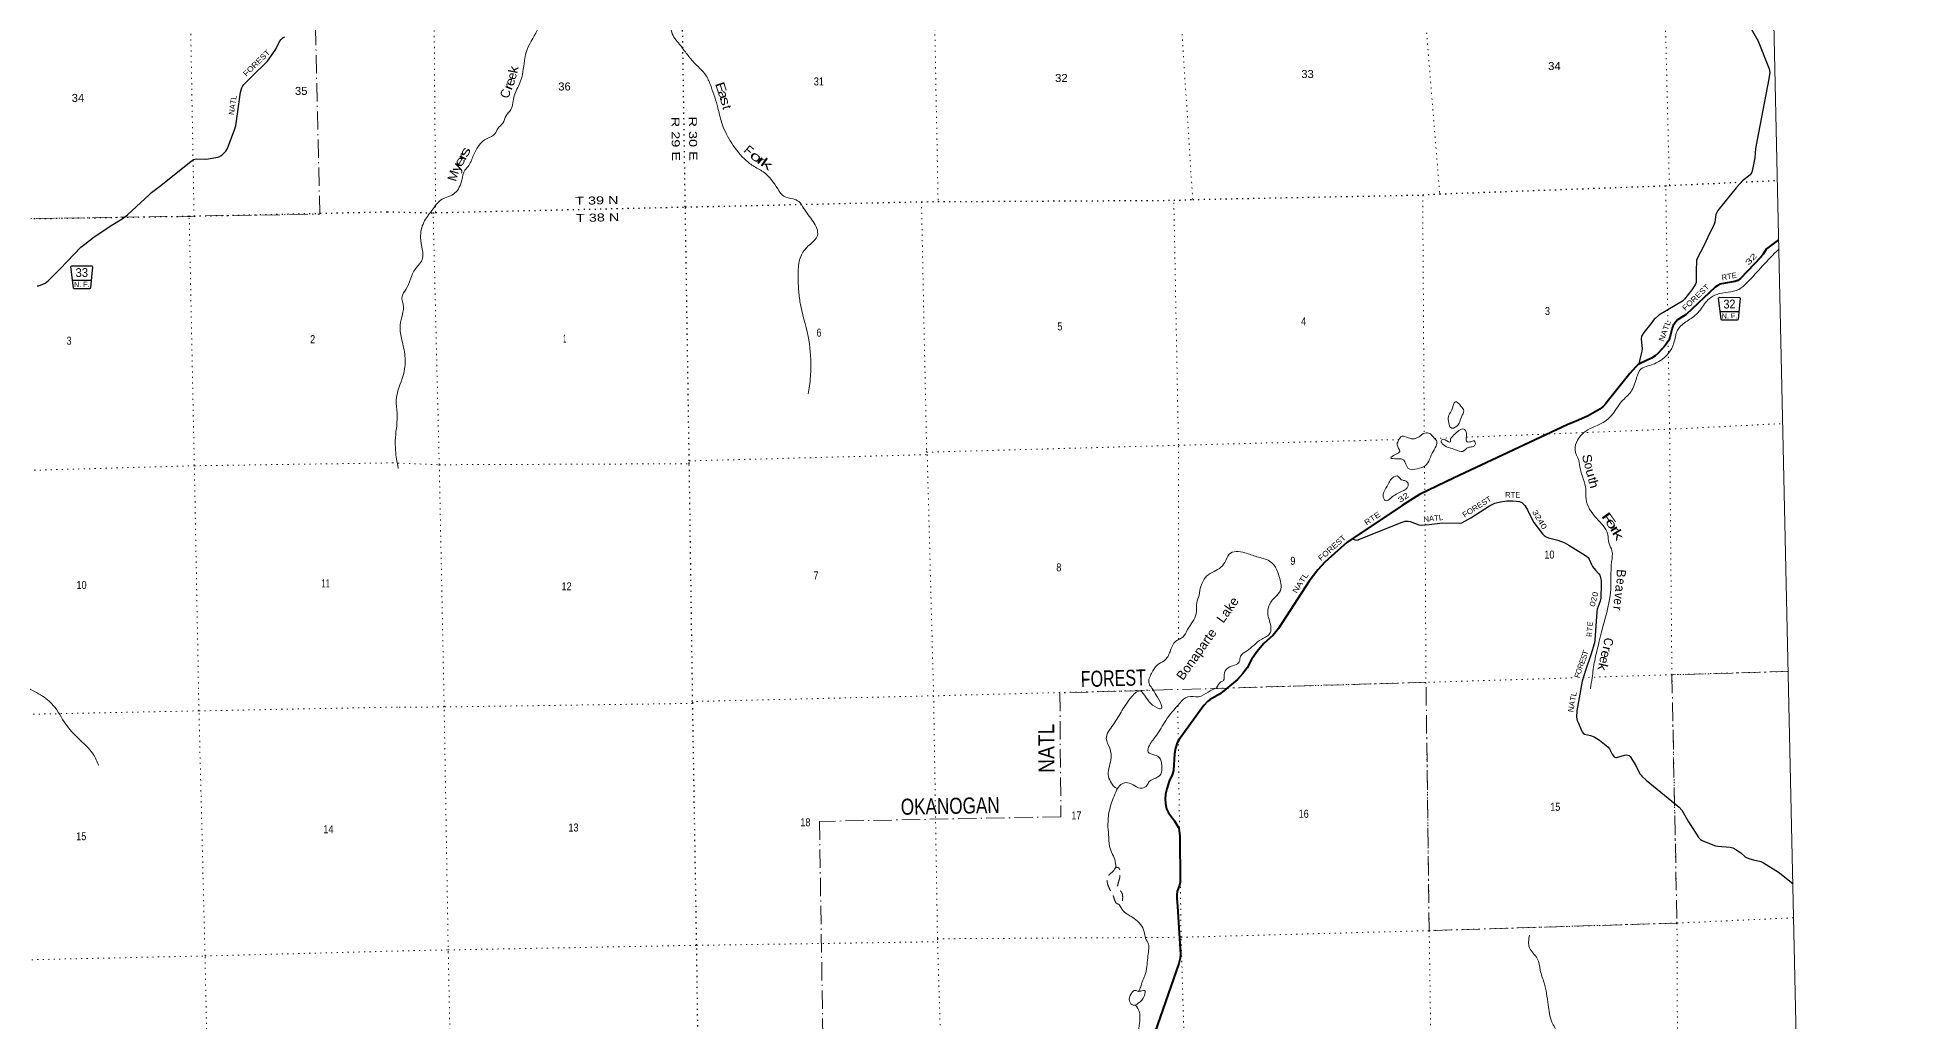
# Model space of a CAD drawing. Header units: feet. Extents: x 242557 to 489137, y 368785 to 557307.
# Drawn here: x 448421 to 489137, y 475169 to 496700 of the extents above; entities that cross this region are included whole.
import ezdxf
from ezdxf.enums import TextEntityAlignment as Align

# ---------------------------------------------------------------- set-up
doc = ezdxf.new("R2010")
doc.units = ezdxf.units.FT
doc.header["$LTSCALE"] = 80
for name, pattern in [('DOT_DASHED', [7.7, 5, -1.2, 0.3, -1.2]), ('DOTTED', [1.5, 0.3, -1.2]), ('MEDIUM_DASHED', [4.5, 3, -1.5])]:
    doc.linetypes.add(name, pattern=pattern)
for name, color, linetype, lineweight in [('26', 7, 'Continuous', 40), ('27', 7, 'Continuous', 25), ('29', 7, 'Continuous', 25), ('30', 7, 'Continuous', 35), ('39', 7, 'Continuous', 13), ('4', 7, 'Continuous', 13), ('41', 7, 'Continuous', 13), ('44', 7, 'DOT_DASHED', 13), ('6', 7, 'DOTTED', 25), ('7', 7, 'DOTTED', 13)]:
    doc.layers.add(name, color=color, linetype=linetype, lineweight=lineweight)

msp = doc.modelspace()

# ---------------------------------------------------------------- linework, layer by layer
at = {"layer": '26'}
for points in [[(486507.51, 492271.82), (486272.22, 492093.24), (486245.99, 492069.38), (486227.33, 492047.64), (486172.07, 491954.85), (486129.03, 491896.35), (485677.01, 491425.61), (485618.84, 491382.18), (485553.05, 491358.78), (485256.38, 491303.44), (485233.28, 491296.65), (485180.07, 491272.42), (485123.37, 491234.11), (484998.23, 491118.74), (484489.9, 490636.91), (484335.91, 490544.67), (484297.82, 490516.05), (484238.14, 490446.84), (484202.37, 490394.34), (484178.25, 490336.38), (484131.24, 490135.44), (484114.14, 490091.31), (484097.45, 490060.29), (484027.36, 489955.74), (483876.85, 489789.4), (483807.72, 489731), (483731.43, 489679.74), (483477.11, 489566.19), (483438.1, 489540.12), (483379.61, 489485.66), (483256.86, 489348.1), (482731.37, 488690.1), (482671.46, 488626.24), (482596.24, 488568.5), (482344.49, 488422.64), (482134.31, 488324), (481885.76, 488226.71), (479413.07, 487060.71)], [(479413.07, 487060.71), (478655.07, 486703.27), (478457.44, 486578.56), (478275.88, 486458.17), (477062.92, 485646.8), (476866.12, 485473.59), (476583.53, 485221.29), (476427.37, 485053.61), (476237.96, 484801.69), (475567.68, 483770.54), (475451.01, 483621.66), (475248.33, 483438.24), (475097.91, 483259.92), (474981.92, 483087.95), (474884.13, 482906.34), (474792.68, 482787.47), (474670.49, 482656.02), (474372.98, 482405.7), (474276.54, 482329.81), (474076.75, 482213.15), (474020.06, 482171.86), (473937.66, 482087.43), (473856.85, 481974.85), (473395.28, 481341.5), (473350.35, 481268.67), (473314.21, 481155.38), (473293.91, 481029.15), (473271.85, 480666.91), (473247.44, 480563.63), (473188.81, 480449.17), (473125.42, 480262.09), (473099.59, 480148.45), (473091.25, 480038.69), (473099.59, 479943.25), (473123.44, 479823.94), (473141.32, 479778.6), (473162.57, 479741.16), (473294.71, 479565.55), (473377.82, 479425.47), (473389.32, 479396.83), (473397.67, 479351.49), (473409.48, 479225.89), (473416.56, 478221.29), (473408.4, 478158.45), (473355.47, 478018.08), (473348.79, 477946.08), (473347.97, 477866.33), (473361, 477694.73), (473427.44, 476640.62), (473420.32, 476557.37), (473392.5, 476441.9), (472749.05, 474600.78)]]:
    msp.add_lwpolyline(points, dxfattribs=at)
at = {"layer": '27'}
for p, q in [((449196.68, 491388.77), (449601.75, 491388.77)), ((485235.37, 490700.26), (485640.44, 490700.26))]:
    msp.add_line(p, q, dxfattribs=at)
for points in [[(449242.53, 491198.22), (449223.55, 491200.33), (449212.31, 491220.02), (449156.78, 491680.68), (449162.4, 491691.93), (449176.46, 491700.37), (449617.86, 491698.96), (449624.89, 491694.74), (449631.92, 491679.27), (449584.82, 491225.65), (449575.68, 491206.66), (449565.15, 491197.51)], [(485281.22, 490509.71), (485262.24, 490511.82), (485251, 490531.51), (485195.47, 490992.17), (485201.09, 491003.42), (485215.15, 491011.86), (485656.55, 491010.45), (485663.58, 491006.23), (485670.61, 490990.76), (485623.51, 490537.14), (485614.37, 490518.15), (485603.84, 490509)]]:
    msp.add_lwpolyline(points, close=True, dxfattribs=at)
at = {"layer": '29'}
for points in [[(485621.26, 497385.53), (486061.84, 496617.23), (486302.61, 496008.26), (486315.02, 495926.69), (486295.61, 495791.65), (486006.31, 494267.63), (485988.39, 494062.79), (485967.32, 493950.9), (485926.86, 493769.11), (485912.65, 493735.95), (485886.51, 493693.48), (485721.86, 493562.76), (485582.11, 493404.54), (485178.93, 492911.75), (485137.13, 492821.87), (485110.8, 492653.17), (485093.73, 492587.29), (485008.89, 492433.49), (484862.68, 492121.37), (484733.96, 491876.77), (484715.03, 491827.04), (484709.4, 491766.56), (484708.42, 491637.1), (484708.29, 491386.34), (484705.56, 491334.41), (484686.63, 491287.04), (484612.24, 491174.94), (484449.94, 490974.41), (484403.92, 490925.52), (483891.37, 490623.89), (483808.46, 490552.32), (483787.22, 490533.89), (483712.33, 490429.89), (483559.16, 490240.9), (483507.93, 490162.06), (483499.76, 490103.49), (483509.8, 490020.9), (483520.9, 489893.86), (483517.4, 489835.22), (483498.47, 489745.22), (483450.8, 489554.44)], [(449084.69, 491800.44), (449377.72, 492107.23), (449462.46, 492177.7), (449663.9, 492331.17), (450074.77, 492608.05), (450276.63, 492731.89), (450393.54, 492816.4), (450874.88, 493262.59), (450920.39, 493307.4), (451127.04, 493459.58), (451749.25, 493959), (451838.7, 494022.63), (451867.1, 494035.66), (451899.84, 494040.75), (452108.34, 494032.5), (452160.58, 494038.03), (452371.22, 494080.66), (452411.46, 494094.87), (452430.4, 494105.53), (452437.5, 494107.9), (452456.43, 494123.29), (452546.37, 494210.92), (452582.56, 494264), (452744.39, 494700.17), (452761.74, 494760.37), (452866.77, 495497.9), (452899.02, 495594.02), (452920.32, 495639.03), (452939.29, 495665.22), (453104.84, 495834.29), (453459.95, 496179.01), (453495.93, 496224.14), (453636.54, 496441.31), (453722.66, 496610.04), (453754.98, 496652), (453791.3, 496683.46), (453833.9, 496711.88)], [(448420.44, 491263.54), (448454.22, 491265.9), (448489.72, 491275.37), (448591.49, 491325.11), (448659.71, 491369.21), (448917.12, 491625), (449084.69, 491800.44)], [(477183.23, 485727.28), (477272.07, 485701.38), (477316.28, 485707.12), (477402.47, 485742.01), (478251.22, 486087.02), (478343.49, 486114.48), (478405.03, 486119.22), (478446.68, 486111.56), (478641.71, 486038.69), (478697.23, 486028.68), (478866.68, 486042.27), (479098.51, 486075.41), (479162.92, 486078.16), (479538.74, 486073.04), (479581.19, 486081.62), (479776.62, 486193.11), (480188.77, 486455.21), (480258.28, 486491.08), (480303.25, 486507.66), (480423.23, 486539.66), (480565.97, 486564.5), (480695.52, 486562.64), (480840.52, 486543.18), (480890.23, 486524.23), (480915.21, 486503.03), (480956.5, 486460.29), (481019.58, 486362.84), (481113.17, 486165.68), (481157.68, 486088.45), (481344.67, 485838.59), (481380.17, 485803.06), (481423.55, 485775.34), (481472.48, 485755.69), (481679.96, 485700.75), (481818.05, 485650.31), (481922.96, 485595.39), (482224.66, 485400.93), (482310.35, 485351.89), (482341.73, 485321.81), (482364.79, 485285.57), (482414.03, 485170.47), (482440.53, 485124.52), (482501.81, 485047.94), (482578.59, 484963.47), (482596.74, 484932.68), (482608.58, 484904.26), (482625.14, 484821.37), (482630.54, 484732.6), (482617.09, 484434.87), (482602.89, 484368.55), (482542.32, 484191.38), (482531.46, 484136.88), (482516.24, 483926.07), (482491.38, 483524.87), (482478.42, 483453.63), (482404.31, 483190.4), (482283.05, 482848.76), (482209.65, 482619.89), (482094.98, 481969.84), (482090.84, 481833.44), (482104.45, 481759.05), (482130.39, 481699.23), (482194.39, 481538.79), (482213.33, 481506.83), (482237, 481478.4), (482265.38, 481460.95), (482393.42, 481430.72), (482473.68, 481400.25), (482591.99, 481323.92), (482775.26, 481180.22), (482809.78, 481140.91), (482869.92, 481023.53), (482909.19, 480965.65), (482937.59, 480946.7), (482960.59, 480949.63), (483137.26, 480999.84), (483174.27, 481003.54), (483207.41, 481001.17), (483240.55, 480991.7), (483265.25, 480971.64), (483383.08, 480775.26), (483472.25, 480594.13), (483500.91, 480559.47), (483517.47, 480540.52), (483613.06, 480451.08), (484330.29, 479863.63), (484390.84, 479798.03), (484449.47, 479695.6), (484540.08, 479538.79), (484564.26, 479500.89)], [(484564.26, 479500.89), (484762.57, 479190.09), (484797.96, 479153.84), (484836.75, 479129.81), (484999.99, 479064.33), (485129.32, 479016.48), (485179.18, 479007.45), (485451.21, 478985.69), (485507.49, 478969.56), (485569.55, 478935.95), (485679.71, 478865.95), (485780.21, 478778.45), (485821.83, 478753.27), (485881.98, 478728.71), (485958.28, 478709.16), (486118.67, 478671.87), (486175.99, 478647.47), (486509.2, 478439.77), (486565.91, 478397.22), (486716.55, 478272.13), (486817.38, 478194.97)]]:
    msp.add_lwpolyline(points, dxfattribs=at)
at = {"layer": '39'}
for points in [[(462209.06, 500142.31), (461780.04, 500028), (461639.9, 499915.08), (461496.27, 499755.59), (461354.09, 499644.66), (461203.35, 499400.12), (460947.05, 499198.84), (460506.32, 498871.97), (460253.57, 498713.22), (460143.49, 498622.9), (459924.66, 498324.96), (459660.77, 497905.1), (459506.36, 497452.14), (459353.68, 496847.48), (459112.69, 496369.23), (459076.37, 496188.75), (458978.91, 495702.08), (458854.85, 495421.43), (458779.55, 495117.09), (458676.03, 494982.35), (458601.15, 494817.6), (458499.33, 494711.2), (458432.04, 494589.03), (458259.45, 494487.86), (457950.83, 494091.75), (457844.23, 493874.03), (457776.43, 493796.35), (457706.28, 493570.97), (457557.93, 493294.09), (457419.42, 493215.58), (457276.65, 493157.25), (457051.2, 492907.78), (456876.34, 492652.83), (456805.4, 492320.22), (456842.76, 492057.67), (456851.04, 491863.56), (456692.04, 491635.1), (456483.1, 491179.48), (456401.93, 491034.89), (456430.95, 490794.49), (456392.91, 490587.69), (456357.34, 490342.49), (456403.2, 490043.63), (456467.98, 489680.25), (456423.83, 489301.42), (456272.46, 488759.49), (456293.84, 488480.57), (456255.57, 487941.99), (456258.82, 487658.81), (456279.02, 487483.04), (456317.82, 487271.08)], [(462208.64, 500142.2), (461988.64, 499807.93), (461837.66, 499583.61), (461822.87, 499288.08), (461918.46, 498880.56), (461971.98, 498618.2), (461964.71, 498195.3), (462006.06, 497584.84), (462184.66, 497162.12), (462259.41, 496987), (462297.81, 496809.43), (462468.54, 496544.4), (462597.73, 496378.02), (462757.65, 496175.58), (463054.3, 495853.38), (463157.92, 495626), (463306.76, 495156.4), (463389.19, 494839.76), (463577.66, 494437.38), (463887.29, 494040.48), (464076.92, 493888.97), (464298.67, 493756.05), (464620.16, 493381.54), (464749.28, 493221.23), (464956.03, 493162.98), (465077.91, 493105.75), (465182.58, 492963.35), (465392.04, 492668.44), (465486.43, 492366.1), (465303.02, 492151.52), (465135.7, 491943.2), (465066.55, 491630.84), (465071.35, 491212.13), (465103.02, 490917.14), (465283.45, 490158.62), (465341.68, 489485.64), (465312.03, 489076.64), (465279.73, 488898.24)], [(486511.92, 492064.88), (486154.47, 491697.82), (485823.26, 491333.81), (485637.06, 491185.96), (485155.46, 491075.07), (484988.84, 490982.07), (484801.69, 490741.14), (484679.92, 490612.25), (484449.42, 490451.74), (484295.69, 490292.13), (484218.15, 490005.96), (483923.47, 489628.23), (483656.1, 489511.78), (483505.29, 489449.31), (483402.47, 489253.88), (483280.68, 488951.02), (483075.09, 488732.13), (482850.32, 488424), (482543.68, 488207.96), (482386.84, 488143.39), (482208.49, 488015.86), (482112.96, 487889.3), (482056.77, 487680.27), (482138.24, 487446.56), (482170.59, 487268.92), (482290.98, 486813.14), (482297.41, 486604.84), (482526.53, 486180.69), (482768.85, 485839.64), (482801.59, 485627.61), (482864.03, 485468.53), (482856.64, 485231.75), (482830.17, 484545.64), (482633.81, 483697.7), (482577.95, 483460.34), (482485.51, 483064.76), (482429.17, 482691.86), (482393.53, 482452.73)], [(440374.44, 490381.95), (440630.29, 490304.67), (440863.1, 490141.45), (441056.24, 490063.79), (441252.27, 490016.62), (441585.08, 489830.9), (441901.74, 489697.22), (442102.23, 489532.76), (442366.09, 489032.53), (442421.22, 488700.49), (442642.74, 488461.91), (443004.99, 488246.94), (443257.12, 488001.43), (443507.18, 487810.52), (443815.44, 487631.96), (444259.57, 487251.23), (444571.61, 487114.13), (445006.95, 486839.19), (445087.92, 486625.6), (445153.77, 486277.77), (445238.61, 485803.09), (445435.92, 485668.89), (445744.85, 485419.48), (445918.22, 485223.6), (446128.31, 484966.35), (446253.36, 484817.23), (446299.52, 484401.82), (446542.13, 484247.08), (446821.62, 484239.56), (446954.35, 484048.2), (447165.56, 483655.31), (447406.57, 483383.05), (447660.07, 483261.12), (447842.44, 483041.29), (448149.33, 482526.51), (448495.19, 482316.99), (448773.05, 482086.64), (449043.46, 481679.82), (449316.32, 481368.27), (449645.19, 481020.39), (449768.03, 480769.93)], [(479394.6, 488148.51), (479522.66, 488257.24), (479569.56, 488395.36), (479624.57, 488531.56), (479558.74, 488633.95), (479438.44, 488729.64), (479396.81, 488660.36), (479345.89, 488520.17), (479286.61, 488404.16), (479296.29, 488264.69), (479335.85, 488161.98), (479394.6, 488148.51)], [(478737.25, 488035.55), (478544.62, 487919.99), (478402.96, 487940.57), (478275.3, 487973.45), (478187.62, 487867.22), (478164.33, 487784), (478220.5, 487643.05), (478126.34, 487573.16), (478024.13, 487501.15), (478163.77, 487480.54), (478311.61, 487449.92), (478402.49, 487277.01), (478606.73, 487261.22), (478783.71, 487332.09), (478949.87, 487641.55), (479028.91, 487796.23), (479027.98, 487877.14)], [(478737.25, 488035.55), (478854.35, 488043), (478937.94, 487977.23), (479027.98, 487877.14)], [(479335.36, 487916.42), (479438.34, 488033.72), (479641.38, 488123.1), (479681.13, 488004.22), (479674.35, 487890.85), (479697.06, 487848.63), (479751.6, 487849.28), (479797.92, 487861.96), (479850.33, 487872.7), (479867.58, 487777.82), (479809.39, 487742.74), (479716.61, 487729.5), (479600.41, 487643.17), (479440.38, 487679.71), (479168.35, 487793.84), (479129.15, 487864.18), (479140.95, 487892.64), (479217.66, 487897.59), (479329.35, 487848.34), (479333.04, 487878.72), (479335.39, 487916.87)], [(478251.82, 487020.89), (478166, 487104.85), (478029.49, 487028.38), (477972.05, 486928.58), (477873.08, 486749.38), (477870.64, 486609.77), (477909.54, 486565.72), (478026.08, 486621.72), (478262.82, 486766.12), (478406.88, 486889.21), (478393.9, 486963.9), (478326.77, 487003.57), (478251.82, 487020.89)], [(474214.85, 482469.42), (474312.33, 482602.07), (474368.5, 482637.12), (474381.32, 482752.59), (474470.41, 482911.43), (474713.36, 483043.78), (474742.24, 483167.52), (474872.34, 483274.26), (475034.46, 483407.67), (475202.71, 483535.08), (475389.03, 483672.82), (475399.36, 483828.72), (475335.51, 484111.19), (475403.5, 484348.68), (475624.44, 484638.56), (475614.55, 484796.24), (475375.04, 485244.54), (475097.17, 485338.36), (474833.51, 485426.29), (474488.4, 485393.89), (474393.52, 485210.7), (474121.25, 484993.04), (473962.96, 484877.88), (473903.68, 484761.87), (473868.13, 484690.64), (473833.95, 484500.08), (473783.33, 484333.59), (473767.93, 484090.65), (473581.99, 483744.54), (473476.78, 483581.46), (473328.27, 483494.74), (473197.59, 483262.57), (473072.59, 483062.84), (472914.07, 482967.91), (472794.91, 482788.47), (472738.9, 482563.26), (472802.64, 482466.9), (472891.29, 482312.18), (473006.81, 482105.17), (473007.78, 482020.22), (472918.73, 482033.33), (472620.27, 482337.3), (472554.91, 482399.24), (472362.33, 482279.63), (472149.59, 481979.74), (471953.19, 481663.85), (471803.1, 481362.67), (471878.28, 481149.12), (471903.45, 480892.49), (471848.95, 480535.8), (471919.33, 480388.95), (471982.93, 480304.73), (472043.61, 480267.29)], [(472045.92, 480273.11), (472149.81, 480375.49), (472266.74, 480397.1), (472587.33, 480277.48), (472693.73, 480337.41), (472743.25, 480422.96), (472843.63, 480478.76), (472998, 480583.76), (473016.02, 480774.14), (472963.52, 480947.5), (472865.93, 481000.97), (472719.69, 481068.02), (472746.3, 481213.99), (472899.39, 481430.24), (473103.75, 481756.34), (473408.53, 482134.19), (473586.72, 482275.89), (473823.09, 482276.65), (474030.03, 482378.23), (474214.85, 482469.42)], [(472045.92, 480273.11), (471910.43, 479931.64), (471845.32, 479619.33), (471844.21, 479364.42), (471860.76, 479154.22), (471870.42, 479016.77), (471987, 478716.72), (472013.19, 478547.09)], [(472084.21, 477732.13), (472175.68, 477592.12), (472411.91, 477429.03), (472633.49, 477134.26), (472661.33, 476997.02), (472729.48, 476868.36), (472729.04, 476730.79), (472710.77, 476562.66), (472688.64, 476378.3), (472646.51, 476175.5), (472591.44, 476045.38), (472558.35, 475935.75), (472507.03, 475829.94)], [(481059.32, 477059.79), (481058.39, 476788.7), (481230.79, 476554.04), (481294.34, 476297.87), (481378.33, 476021.71), (481466.63, 475545.32), (481551.84, 475161.95), (481661.81, 474910.37), (481697.91, 474757.05), (481926.83, 474527.11), (482105.25, 474296.57), (482406.43, 473931.94), (482452.54, 473434.82), (482469.69, 472996.03), (482839.6, 472804.16), (482988.05, 472720.95), (483247.48, 472473.16), (483493.86, 472306.14), (483528.76, 472081.99), (483565.93, 472011.63), (483777.97, 471844.2), (483868.87, 471493.27), (483954.48, 471251.52), (484180.38, 471108.53), (484452.89, 470953.95), (484563.25, 470667.98), (484762.72, 470362.84), (484993.59, 469610.98), (484993.03, 468955.52), (484976.87, 468427.32), (484985.87, 467818.5), (485202.14, 467634.94), (485396.72, 467580.59), (485578.97, 467544.31), (485897.65, 467238.55), (486223.79, 466987.5), (486568.79, 466678.01), (486911.37, 466402.88), (487007.38, 466310.95), (487082.91, 466150.8)], [(472507.91, 475830.12), (472415.85, 475853.14), (472350.02, 475779.54), (472311.43, 475621.29), (472391.26, 475531.19), (472503.9, 475575.01), (472637.32, 475744.49), (472642.12, 475853.79), (472581.61, 475844.99), (472507.03, 475829.94)], [(470680.67, 471950.48), (470682.95, 472104.26), (470764.54, 472212.44), (470941.33, 472299.5), (471115.9, 472580.73), (471296.6, 472679.97), (471451.03, 472778.9), (471472.63, 473009.78), (471567.85, 473162.63), (471708.75, 473208.8), (471837.48, 473258.88), (471878, 473425.24), (471859.1, 473663.73), (471901.78, 473817.99), (472046.02, 473924.89), (472135.69, 474033.17), (472174.7, 474155.01), (472277.08, 474212.86), (472390.71, 474345.7), (472495.58, 474539.12), (472500.85, 474783.97), (472539.91, 475253.77), (472530.43, 475375.04), (472443.35, 475534.66)]]:
    msp.add_spline(points, degree=3, dxfattribs=at)
at = {"layer": '39', "linetype": 'MEDIUM_DASHED'}
msp.add_spline([(472013.04, 478548.07), (471955.54, 478465.49), (471831.8, 478332.53), (471860.66, 478106.3), (471968.24, 477887.06), (472052.71, 477744.42), (472111.29, 477745.11), (472162.17, 477889.35), (472134.56, 478006.36), (472060.98, 478080.34), (472075.33, 478238.3), (472105.35, 478438.94), (472076, 478531.65), (472012.84, 478549.33)], degree=3, dxfattribs=at)
at = {"layer": '4'}
msp.add_lwpolyline([(485083.98, 556942.67), (489136.84, 372822.34), (458570.27, 372170.54), (428006.14, 371560.78), (397437.89, 370993.07), (366865.59, 370467.41), (336295.9, 369983.81), (305725.57, 369542.24), (275154.65, 369142.74), (244583.23, 368785.28), (242556.67, 552939.07)], dxfattribs=at)
msp.add_lwpolyline([(485083.98, 556942.67), (489136.84, 372822.34), (458570.27, 372170.54), (428006.14, 371560.78), (397437.89, 370993.07), (366865.59, 370467.41), (336295.9, 369983.81), (305725.57, 369542.24), (275154.65, 369142.74), (244583.23, 368785.28), (242556.67, 552939.07)], dxfattribs=at)
at = {"layer": '44'}
for points in [[(425877.77, 481897.64), (427943.33, 481957.02), (427885.55, 484637.82), (430542.71, 484743.12), (430589.52, 484185.85), (435986.62, 484243.47), (435951.58, 487525.06), (446603.98, 487638.79), (446549.89, 492704.51), (454601.64, 492831.78), (454477.09, 498172.14), (455969.68, 498193.37)], [(486715.31, 482831.71), (484174.63, 482757.48), (484285.62, 477327.45), (478866.62, 477161.1), (478795.98, 482591.82), (470789.25, 482360.56), (470809.32, 479652.01), (465530.45, 479550.74), (465766.77, 464384.07)]]:
    msp.add_lwpolyline(points, dxfattribs=at)
at = {"layer": '6'}
for points in [[(463068.43, 464327.46), (463027.34, 466151.14), (462924.56, 471411.79), (462917.85, 471468.36), (462844.1, 476840.62), (462757.13, 482131.8), (462756.67, 482172.26), (462682.86, 487372.56), (462682.15, 487435.26), (462596.22, 492987.43), (462516.59, 498167.43), (462534.72, 498277.31), (462403.77, 503694.87), (462265.2, 508985.57), (462232.99, 510370.88)], [(456079.26, 492883.03), (457080.07, 492857.54), (457134.54, 492864.25), (462596.22, 492987.43), (467761, 493103.05), (468124.64, 493105.32), (473280.32, 493133.84), (473694.3, 493150.87), (478723.89, 493250.73), (479097.4, 493273.35), (484039.2, 493453.09), (484119.96, 493458.09), (486478.95, 493569.17)], [(430317.17, 492343.94), (435835.6, 492474.26), (441188.92, 492646.13), (446549.89, 492704.51), (451745.62, 492785.96), (451850.67, 492788.2), (456079.26, 492883.03)]]:
    msp.add_lwpolyline(points, dxfattribs=at)
at = {"layer": '7'}
for p, q in [((478723.89, 493250.73), (478758.02, 488039.08)), ((484087.75, 490477.2), (484039.2, 493453.09)), ((478987.75, 487925.46), (479354.7, 487939.89)), ((462682.15, 487435.26), (467887.09, 487571.59)), ((478764.68, 487305.2), (478774.64, 486266.59))]:
    msp.add_line(p, q, dxfattribs=at)
for points in [[(478417.72, 510715.56), (478472.35, 509365.13), (478467.7, 509241.67), (478587.36, 503918.5), (478662.6, 498592.79), (479097.4, 493273.35)], [(484119.96, 493458.09), (483990.22, 498779.12), (483904.95, 504098.64), (483790.39, 510832.62)], [(457134.54, 492864.25), (457093.57, 498212.23), (457001.61, 503570.51), (456895.06, 508895), (456868.37, 510259.24)], [(467583.6, 510484.53), (467619.8, 509072.54), (467779.34, 509070.38), (467783.59, 508921.27), (467935.24, 503626.81), (468026.41, 498321.52), (468124.64, 493105.32)], [(451850.67, 492788.2), (451755.35, 498132.56), (451639.88, 503450.19), (451521.01, 508804.13), (451506.87, 510148.98)], [(473694.3, 493150.87), (473352.61, 498455.23), (473315.78, 500554.5)], [(467761, 493103.05), (467874.04, 487652.35), (467887.09, 487571.59), (468026.4, 482297.21), (468111.6, 476983.75), (468114.36, 476919.05), (468274.84, 471559.95), (468384.03, 466269.03), (468448.27, 464440.69)], [(473380.55, 483531.41), (473382.19, 487776.07), (473280.32, 493133.84)], [(452395.13, 464106.7), (452284.73, 465949.18), (452202.99, 471284.3), (452091.33, 476608.15), (451958.08, 481967.62), (451857.16, 487328.33), (451745.62, 492785.96)], [(457780.67, 464217.44), (457648.23, 466051.2), (457522.34, 471388.45), (457411.07, 476685.42), (457321.2, 482053.44), (457213.96, 487350.45), (457080.07, 492857.54)], [(484520.18, 464786.73), (484471.48, 466691.67), (484307.31, 472020.38), (484285.62, 477327.45), (484174.63, 482757.48), (484124.54, 488127.5), (484092.97, 490143.92)], [(479678.94, 487952.64), (484124.54, 488127.5), (486596.04, 488250.27)], [(467874.37, 487624.03), (473382.19, 487776.07), (478205.04, 487901.99)], [(446557.92, 487180.07), (451857.16, 487328.33), (456192.59, 487391.15)], [(456192.59, 487391.15), (457213.96, 487350.45), (462682.86, 487372.56)], [(478776.66, 486056.27), (478795.98, 482591.82), (478866.62, 477161.1), (478943.12, 471851.83), (479042.19, 466562.82), (479139.4, 464669.59)], [(481991.47, 482690.24), (478795.98, 482591.82), (474175.76, 482458.47)], [(486715.31, 482831.71), (484174.63, 482757.48), (482179.24, 482696.02)], [(462757.13, 482131.8), (457321.2, 482053.44), (456302.79, 482051.05)], [(472828.58, 482420.98), (468026.4, 482297.21), (462756.67, 482172.26)], [(473790.1, 464554.41), (473673.05, 466387.76), (473591.12, 471677.36), (473440.98, 477016.35), (473366.53, 482086.7)], [(456302.79, 482051.05), (451958.08, 481967.62), (446659.17, 481863.93), (441327.01, 481783.27), (435988.86, 481700.35), (430630.26, 481570.08)], [(468111.6, 476983.75), (473440.98, 477016.35), (478866.62, 477161.1), (484285.62, 477327.45), (486833.93, 477442.98)], [(456412.83, 476718.74), (457410.44, 476740.03), (462844.1, 476840.62), (468114.36, 476919.05)], [(430753.42, 476262.87), (436087.3, 476351.7), (441380.77, 476438.98), (446742.29, 476492.41), (452091.33, 476608.15), (456412.83, 476718.74)]]:
    msp.add_lwpolyline(points, dxfattribs=at)

# ---------------------------------------------------------------- texts
at = {"layer": '27'}
for s, rotation, width, p in [('32', 46.162, 1.6, (485850.16, 491703.2)), ('FOREST', 43.467, 1.15, (484467.77, 490710.36)), ('NATL', 69.832, 1.15, (483994, 490035.26)), ('32', 33.548, 1.4, (478230.04, 486514.47)), ('RTE', 33.779, 1.2, (477495.34, 486020.27)), ('FOREST', 42.037, 1.15, (476501.34, 485237.96)), ('NATL', 56.975, 1.2, (475965.38, 484527.75))]:
    msp.add_text(s, height=120, rotation=rotation, dxfattribs=dict(at, width=width)).set_placement(p)
for s, height, width, p in [('33', 194, 0.95, (449396.51, 491456.39)), ('N. F.', 114.1, 0.95, (449396.26, 491237.51)), ('N. F.', 114.1, 0.95, (485434.95, 490549)), ('32', 194, 0.9, (485435.2, 490767.88))]:
    msp.add_text(s, height=height, rotation=0.63, dxfattribs=dict(at, width=width)).set_placement(p, align=Align.CENTER)
msp.add_text('RTE', height=120, rotation=10.566, dxfattribs=at).set_placement((485273.66, 491382))
at = {"layer": '30'}
for s, rotation, width, p in [('FOREST', 44.149, 1.15, (453260.75, 496093.36)), ('NATL', 81.895, 1.05, (452754.8, 495208.17)), ('FOREST', 32.454, 1.1, (479942.05, 486381.26)), ('NATL', 6.135, 1.05, (478961.12, 486120.03)), ('3240', 300.81, 1.3, (481230.71, 486122.45)), ('0', 78.445, 1.15, (482554.52, 484507.12)), ('0', 71.688, 1.3, (482496.39, 484287.83)), ('T', 86.454, 0.9, (482435.32, 483751.82)), ('E', 86.454, 0.75, (482442.47, 483867.38)), ('T', 74.276, 1.15, (482337.65, 483224.04)), ('R', 86.454, 0.7, (482428.12, 483635.75)), ('O', 72.219, 0.95, (482194.83, 482819.47)), ('E', 70.458, 1.1, (482273.51, 483036.33)), ('S', 70.458, 1.1, (482307.5, 483131.68)), ('F', 72.219, 1.1, (482167.29, 482725.65)), ('NATL', 79.996, 1.1, (482056.19, 482152.87))]:
    msp.add_text(s, height=120, rotation=rotation, dxfattribs=dict(at, width=width)).set_placement(p, align=Align.CENTER)
for s, rotation, p in [('RTE', 359.177, (480692.53, 486632.69)), ('2', 79.469, (482526.01, 484399.48)), ('R', 70.458, (482233.05, 482931.34))]:
    msp.add_text(s, height=120, rotation=rotation, dxfattribs=at).set_placement(p, align=Align.CENTER)
at = {"layer": '41'}
for s, rotation, width, p in [('k', 78.665, 1.15, (458932.75, 495971.72)), ('r', 68.515, 1.4, (458815.81, 495583.89)), ('e', 72.503, 1.15, (458857.71, 495695.79)), ('E', 288.143, 1.35, (463281.55, 495569.83)), ('a', 288.143, 1.25, (463333.01, 495417.15)), ('s', 287.028, 1.35, (463376, 495273.45)), ('y', 68.019, 1.35, (457680.86, 493816.52)), ('e', 58.938, 1.5, (457744.6, 493934.7)), ('r', 65.941, 1.45, (457810.96, 494051.3)), ('s', 64.403, 1.6, (457865.57, 494150.12)), ('o', 323.497, 1.7, (464085.72, 494008.68)), ('r', 323.577, 1.9, (464207.55, 493923.95)), ('k', 324.887, 1.85, (464320.33, 493846.65)), ('M', 73.094, 1.05, (457612.14, 493644.47)), ('S', 280.154, 1.1, (482227.48, 487466.12)), ('o', 280.487, 0.95, (482267.04, 487311.2)), ('u', 284.605, 1.2, (482306.94, 487149.31)), ('h', 284.987, 1.15, (482371.06, 486900.74)), ('F', 305.14, 1.95, (482708.72, 486103.09)), ('o', 303.444, 1.6, (482772.22, 486008.03)), ('r', 302.619, 1.75, (482855.8, 485881.74)), ('k', 300.695, 1.7, (482913.55, 485769.27)), ('v', 263.204, 0.95, (482924.77, 484497.77)), ('e', 262.017, 0.9, (482965.47, 484809.69)), ('e', 262.204, 0.9, (482905.5, 484367.58)), ('r', 257.37, 1.15, (482661.32, 483344.67)), ('C', 260.741, 0.9, (482688.58, 483492.31)), ('k', 256.758, 1.2, (482564.57, 482953.75))]:
    msp.add_text(s, height=200, rotation=rotation, dxfattribs=dict(at, width=width)).set_placement(p, align=Align.CENTER)
for s, rotation, p in [('e', 78.665, (458899.42, 495834.44)), ('C', 74.398, (458756.5, 495441.06)), ('t', 284.522, (463413.1, 495144.66)), ('F', 319.269, (463917.43, 494151.12)), ('t', 284.987, (482341.73, 487010.27)), ('B', 266.509, (482966.85, 484979.7)), ('a', 262.211, (482939.68, 484658.55)), ('r', 263.644, (482889.49, 484220.58)), ('e', 256.324, (482598.24, 483100.41)), ('e', 256.324, (482629.52, 483228.95))]:
    msp.add_text(s, height=200, rotation=rotation, dxfattribs=at).set_placement(p, align=Align.CENTER)
at = {"layer": '41', "width": 1.05}
msp.add_text('Bonaparte   Lake', height=200, rotation=54.916, dxfattribs=at).set_placement((473483.2, 482620.37))
at = {"layer": '44'}
for s, rotation, width, p in [('FOREST', 1.654, 0.75, (471250.2, 482486.13)), ('NATL', 90.425, 0.9, (470671.34, 480613.11)), ('OKANOGAN', 1.099, 0.8, (467311.75, 479694.65))]:
    msp.add_text(s, height=350, rotation=rotation, dxfattribs=dict(at, width=width)).set_placement(p)
at = {"layer": '6', "width": 1.35}
for s, rotation, p in [('R 29 E', 270.881, (462290.9, 494957.71)), ('R 30 E', 270.881, (462670.19, 494963.33)), ('T 39 N', 1.292, (460188.51, 493033.15)), ('T 38 N', 1.292, (460205.72, 492658.44))]:
    msp.add_text(s, height=175, rotation=rotation, dxfattribs=at).set_placement(p)
at = {"layer": '7'}
for s, width, p in [('33', 1.05, (476068.37, 495808.21)), ('34', 1.05, (481468.05, 495982.2)), ('35', 1.05, (454057.75, 495438.68)), ('36', 1.05, (459816.58, 495535.29)), ('31', 0.85, (465405.64, 495646.26)), ('32', 1.05, (470684.57, 495720.45)), ('34', 1.05, (449174.88, 495285.64)), ('3', 0.85, (481397.59, 490624.82)), ('6', 0.85, (465463.92, 490152.47)), ('5', 0.85, (470733.87, 490287.9)), ('4', 0.85, (476063.92, 490400.85)), ('3', 0.85, (449061.44, 489975.45)), ('2', 0.85, (454389.31, 490009.37)), ('1', 0.4, (459925.17, 490023.37)), ('9', 0.85, (475829.08, 485161.56)), ('10', 0.85, (481384.41, 485298.61)), ('7', 0.85, (465399.61, 484843.77)), ('8', 0.85, (470710.38, 485018.74)), ('10', 0.85, (449280.03, 484633.4)), ('11', 0.65, (454637.18, 484668.47)), ('12', 0.85, (459887.77, 484604.09)), ('17', 0.85, (471038.59, 479593.78)), ('16', 0.85, (476010.41, 479629.71)), ('15', 0.85, (481513.19, 479782.65)), ('15', 0.85, (449273.38, 479139.62)), ('14', 0.85, (454680.06, 479291.69)), ('13', 0.85, (460039.51, 479329.53)), ('18', 0.85, (465112.19, 479443.4))]:
    msp.add_text(s, height=175, dxfattribs=dict(at, width=width)).set_placement(p)

doc.saveas('drawing.dxf')
